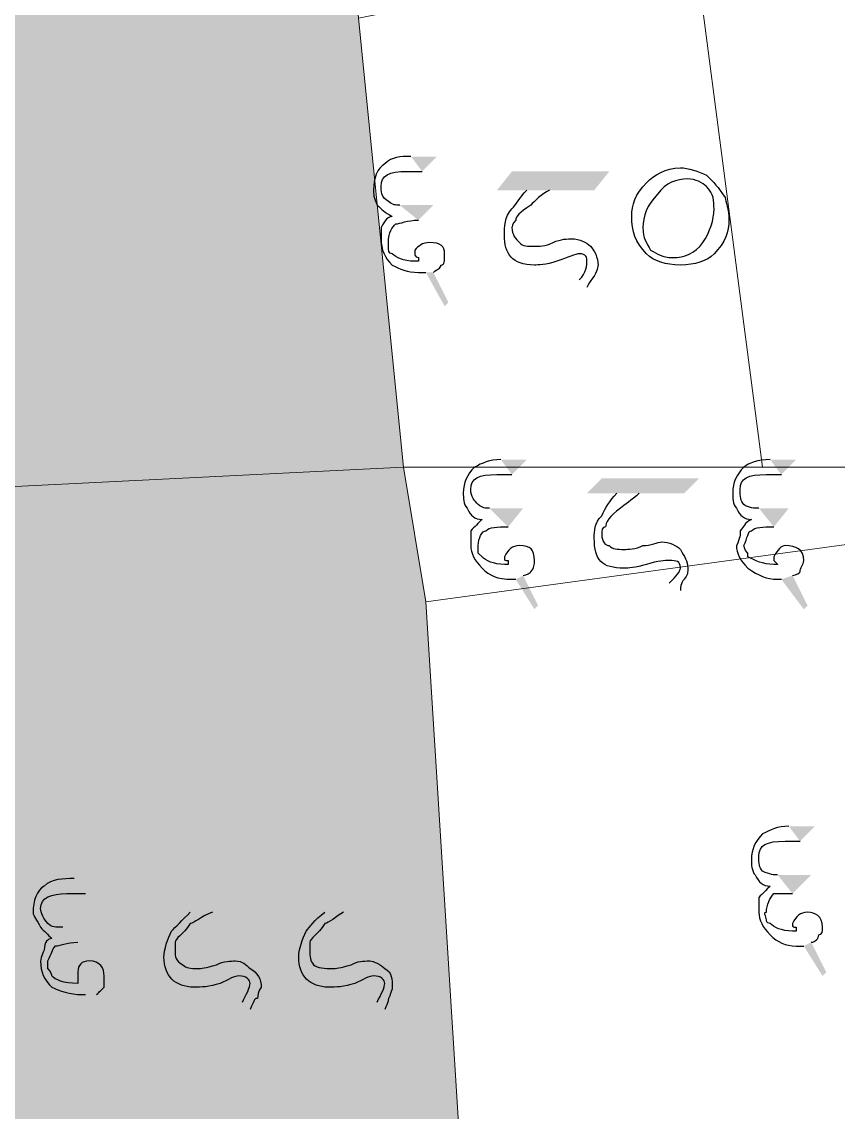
# Model space of a CAD drawing. Header units: metres. Extents: x 345912 to 349030, y 3061206 to 3061792.
# Drawn here: x 346856.69 to 346867.77, y 3061346.8 to 3061361.61 of the extents above; entities that cross this region are included whole.
import ezdxf

# ---------------------------------------------------------------- set-up
doc = ezdxf.new("R2010")
doc.units = ezdxf.units.M
doc.header["$MEASUREMENT"] = 0
doc.layers.add('PDF4_Geometry', color=7, linetype='Continuous')
doc.layers.add('PDF4_Solid Fills', color=7, linetype='Continuous')

msp = doc.modelspace()

# ---------------------------------------------------------------- hatches: boundary and pattern name
at = {"layer": 'PDF4_Solid Fills', "true_color": 0xc3c3c3, "transparency": 33554531}
h = msp.add_hatch(color=9, dxfattribs=at)
h.paths.add_polyline_path([(346861.86867, 3061355.56042), (346855.77267, 3061355.25562), (346854.85827, 3061364.39962), (346853.94387, 3061369.58122), (346859.73507, 3061370.80042), (346860.03987, 3061370.80042), (346860.95427, 3061365.61882), (346861.25907, 3061361.65642)], flags=0)
h.paths.add_polyline_path([(346864.00227, 3061332.39562), (346857.60147, 3061332.09083), (346856.68707, 3061342.14922), (346863.08787, 3061342.14922)], flags=0)
h.paths.add_polyline_path([(346838.09427, 3061366.83802), (346831.99827, 3061365.61882), (346831.08387, 3061365.31402), (346823.46387, 3061364.09482), (346814.01507, 3061362.26602), (346813.71028, 3061362.26602), (346791.45988, 3061357.99882), (346792.37427, 3061364.09482), (346811.27187, 3061367.75243), (346820.72067, 3061369.27642), (346829.55987, 3061371.10522), (346838.70387, 3061372.62922)], flags=0)
h.paths.add_polyline_path([(346867.65987, 3061372.32442), (346864.30707, 3061371.71482), (346864.30707, 3061372.01962), (346864.00227, 3061374.76282), (346867.35507, 3061375.37243)], flags=0)
h.paths.add_polyline_path([(346853.94387, 3061369.58122), (346845.71427, 3061368.05722), (346845.40947, 3061368.05722), (346845.10467, 3061368.05722), (346844.49507, 3061367.75243), (346838.09427, 3061366.83802), (346838.70387, 3061372.62922), (346849.06707, 3061374.76282), (346849.37187, 3061374.76282), (346849.67667, 3061375.06762), (346849.98147, 3061375.06762), (346850.28627, 3061375.06762), (346852.72467, 3061375.67722)], flags=0)
h.paths.add_polyline_path([(346859.73507, 3061370.80042), (346853.94387, 3061369.58122), (346852.72467, 3061375.67722), (346856.99187, 3061376.59162), (346858.82067, 3061376.89642), (346859.43027, 3061371.10522)], flags=0)
h.paths.add_polyline_path([(346864.00227, 3061374.76282), (346864.30707, 3061372.01962), (346864.30707, 3061371.71482), (346859.73507, 3061370.80042), (346859.43027, 3061371.10522), (346858.82067, 3061376.89642), (346860.95427, 3061377.20123), (346863.69747, 3061377.50603), (346863.69747, 3061376.89642)], flags=0)
h.paths.add_polyline_path([(346867.35507, 3061375.37243), (346864.00227, 3061374.76282), (346863.69747, 3061376.89642), (346863.69747, 3061377.50603), (346867.05027, 3061378.11562)], flags=0)
h.paths.add_polyline_path([(346956.05188, 3061317.15562), (346955.13748, 3061318.37482), (346952.39427, 3061320.81322), (346949.95587, 3061321.11802), (346943.85987, 3061323.25162), (346934.71587, 3061325.99482), (346928.01028, 3061327.51882), (346922.82867, 3061327.51882), (346919.78067, 3061327.21402), (346917.64707, 3061326.29962), (346909.41747, 3061322.03243), (346903.32147, 3061317.76522), (346901.18787, 3061317.15562), (346787.49747, 3061317.15562), (346787.19267, 3061318.37482), (346787.19267, 3061320.50842), (346788.10707, 3061333.91962), (346788.41187, 3061335.74842), (346788.41187, 3061342.14922), (346788.71668, 3061350.37882), (346789.63107, 3061357.08442), (346790.54547, 3061360.74202), (346790.54547, 3061366.22842), (346791.45988, 3061369.58122), (346794.50787, 3061379.03002), (346793.89827, 3061382.07802), (346793.59348, 3061382.99243), (346790.54547, 3061391.83162), (346787.19267, 3061402.80443), (346782.92547, 3061416.52042), (346782.92547, 3061419.87322), (346782.92547, 3061427.18843), (346780.18227, 3061437.55162), (346778.04867, 3061448.82923), (346775.30547, 3061457.36363), (346773.78147, 3061460.41162), (346770.73347, 3061464.06923), (346767.07587, 3061467.72682), (346763.11347, 3061473.51802), (346756.40787, 3061482.66203), (346754.88388, 3061486.31962), (346748.78787, 3061488.45322), (346744.82547, 3061489.36763), (346745.73987, 3061490.58682), (346754.57907, 3061487.84363), (346755.18867, 3061488.75802), (346754.57907, 3061494.24442), (346751.22627, 3061506.13162), (346747.56867, 3061512.83722), (346749.39748, 3061514.05643), (346753.35987, 3061506.43643), (346754.57907, 3061501.86442), (346756.71267, 3061492.72042), (346757.32227, 3061484.79563), (346760.37028, 3061481.13802), (346761.89427, 3061478.39483), (346767.07587, 3061470.77483), (346772.56227, 3061464.37402), (346775.00067, 3061461.02123), (346778.04867, 3061454.62042), (346780.18227, 3061447.00042), (346780.79187, 3061442.42843), (346784.44948, 3061428.10282), (346785.05907, 3061419.87322), (346785.36387, 3061417.13002), (346789.93587, 3061400.67083), (346795.11747, 3061386.04042), (346796.03187, 3061382.07802), (346795.42227, 3061375.67722), (346792.67907, 3061367.14282), (346792.37427, 3061364.09482), (346791.45988, 3061357.99882), (346791.15507, 3061353.73162), (346790.24067, 3061345.19722), (346789.93587, 3061333.61482), (346789.93587, 3061332.70042), (346789.63107, 3061331.48123), (346789.32628, 3061325.69002), (346789.02147, 3061321.42283), (346789.32628, 3061318.98443), (346789.63107, 3061317.15562), (346895.09187, 3061317.15562), (346896.00627, 3061317.46042), (346900.57827, 3061318.67962), (346905.45507, 3061320.81322), (346908.80787, 3061323.25162), (346916.12308, 3061327.21402), (346916.73267, 3061327.51882), (346917.64707, 3061327.82362), (346920.69507, 3061328.73802), (346927.70547, 3061328.73802), (346936.23988, 3061326.90923), (346946.29828, 3061324.16603), (346948.12707, 3061323.25162), (346949.04147, 3061322.94682), (346955.13748, 3061320.50842), (346957.57587, 3061318.37482), (346957.88067, 3061318.07002), (346958.49028, 3061317.15562)], flags=0)
h.paths.add_polyline_path([(346863.08787, 3061342.14922), (346856.68707, 3061342.14922), (346855.77267, 3061355.25562), (346861.86867, 3061355.56042), (346862.17347, 3061353.73162), (346862.78307, 3061343.97802)], flags=0)
h = msp.add_hatch(color=9, dxfattribs=at)
h.paths.add_polyline_path([(346861.86867, 3061355.56042), (346855.77267, 3061355.25562), (346854.85827, 3061364.39962), (346853.94387, 3061369.58122), (346859.73507, 3061370.80042), (346860.03987, 3061370.80042), (346860.95427, 3061365.61882), (346861.25907, 3061361.65642)], flags=0)
h.paths.add_polyline_path([(346864.00227, 3061332.39562), (346857.60147, 3061332.09083), (346856.68707, 3061342.14922), (346863.08787, 3061342.14922)], flags=0)
h.paths.add_polyline_path([(346838.09427, 3061366.83802), (346831.99827, 3061365.61882), (346831.08387, 3061365.31402), (346823.46387, 3061364.09482), (346814.01507, 3061362.26602), (346813.71028, 3061362.26602), (346791.45988, 3061357.99882), (346792.37427, 3061364.09482), (346811.27187, 3061367.75243), (346820.72067, 3061369.27642), (346829.55987, 3061371.10522), (346838.70387, 3061372.62922)], flags=0)
h.paths.add_polyline_path([(346867.65987, 3061372.32442), (346864.30707, 3061371.71482), (346864.30707, 3061372.01962), (346864.00227, 3061374.76282), (346867.35507, 3061375.37243)], flags=0)
h.paths.add_polyline_path([(346853.94387, 3061369.58122), (346845.71427, 3061368.05722), (346845.40947, 3061368.05722), (346845.10467, 3061368.05722), (346844.49507, 3061367.75243), (346838.09427, 3061366.83802), (346838.70387, 3061372.62922), (346849.06707, 3061374.76282), (346849.37187, 3061374.76282), (346849.67667, 3061375.06762), (346849.98147, 3061375.06762), (346850.28627, 3061375.06762), (346852.72467, 3061375.67722)], flags=0)
h.paths.add_polyline_path([(346859.73507, 3061370.80042), (346853.94387, 3061369.58122), (346852.72467, 3061375.67722), (346856.99187, 3061376.59162), (346858.82067, 3061376.89642), (346859.43027, 3061371.10522)], flags=0)
h.paths.add_polyline_path([(346864.00227, 3061374.76282), (346864.30707, 3061372.01962), (346864.30707, 3061371.71482), (346859.73507, 3061370.80042), (346859.43027, 3061371.10522), (346858.82067, 3061376.89642), (346860.95427, 3061377.20123), (346863.69747, 3061377.50603), (346863.69747, 3061376.89642)], flags=0)
h.paths.add_polyline_path([(346867.35507, 3061375.37243), (346864.00227, 3061374.76282), (346863.69747, 3061376.89642), (346863.69747, 3061377.50603), (346867.05027, 3061378.11562)], flags=0)
h.paths.add_polyline_path([(346956.05188, 3061317.15562), (346955.13748, 3061318.37482), (346952.39427, 3061320.81322), (346949.95587, 3061321.11802), (346943.85987, 3061323.25162), (346934.71587, 3061325.99482), (346928.01028, 3061327.51882), (346922.82867, 3061327.51882), (346919.78067, 3061327.21402), (346917.64707, 3061326.29962), (346909.41747, 3061322.03243), (346903.32147, 3061317.76522), (346901.18787, 3061317.15562), (346787.49747, 3061317.15562), (346787.19267, 3061318.37482), (346787.19267, 3061320.50842), (346788.10707, 3061333.91962), (346788.41187, 3061335.74842), (346788.41187, 3061342.14922), (346788.71668, 3061350.37882), (346789.63107, 3061357.08442), (346790.54547, 3061360.74202), (346790.54547, 3061366.22842), (346791.45988, 3061369.58122), (346794.50787, 3061379.03002), (346793.89827, 3061382.07802), (346793.59348, 3061382.99243), (346790.54547, 3061391.83162), (346787.19267, 3061402.80443), (346782.92547, 3061416.52042), (346782.92547, 3061419.87322), (346782.92547, 3061427.18843), (346780.18227, 3061437.55162), (346778.04867, 3061448.82923), (346775.30547, 3061457.36363), (346773.78147, 3061460.41162), (346770.73347, 3061464.06923), (346767.07587, 3061467.72682), (346763.11347, 3061473.51802), (346756.40787, 3061482.66203), (346754.88388, 3061486.31962), (346748.78787, 3061488.45322), (346744.82547, 3061489.36763), (346745.73987, 3061490.58682), (346754.57907, 3061487.84363), (346755.18867, 3061488.75802), (346754.57907, 3061494.24442), (346751.22627, 3061506.13162), (346747.56867, 3061512.83722), (346749.39748, 3061514.05643), (346753.35987, 3061506.43643), (346754.57907, 3061501.86442), (346756.71267, 3061492.72042), (346757.32227, 3061484.79563), (346760.37028, 3061481.13802), (346761.89427, 3061478.39483), (346767.07587, 3061470.77483), (346772.56227, 3061464.37402), (346775.00067, 3061461.02123), (346778.04867, 3061454.62042), (346780.18227, 3061447.00042), (346780.79187, 3061442.42843), (346784.44948, 3061428.10282), (346785.05907, 3061419.87322), (346785.36387, 3061417.13002), (346789.93587, 3061400.67083), (346795.11747, 3061386.04042), (346796.03187, 3061382.07802), (346795.42227, 3061375.67722), (346792.67907, 3061367.14282), (346792.37427, 3061364.09482), (346791.45988, 3061357.99882), (346791.15507, 3061353.73162), (346790.24067, 3061345.19722), (346789.93587, 3061333.61482), (346789.93587, 3061332.70042), (346789.63107, 3061331.48123), (346789.32628, 3061325.69002), (346789.02147, 3061321.42283), (346789.32628, 3061318.98443), (346789.63107, 3061317.15562), (346895.09187, 3061317.15562), (346896.00627, 3061317.46042), (346900.57827, 3061318.67962), (346905.45507, 3061320.81322), (346908.80787, 3061323.25162), (346916.12308, 3061327.21402), (346916.73267, 3061327.51882), (346917.64707, 3061327.82362), (346920.69507, 3061328.73802), (346927.70547, 3061328.73802), (346936.23988, 3061326.90923), (346946.29828, 3061324.16603), (346948.12707, 3061323.25162), (346949.04147, 3061322.94682), (346955.13748, 3061320.50842), (346957.57587, 3061318.37482), (346957.88067, 3061318.07002), (346958.49028, 3061317.15562)], flags=0)
h.paths.add_polyline_path([(346863.08787, 3061342.14922), (346856.68707, 3061342.14922), (346855.77267, 3061355.25562), (346861.86867, 3061355.56042), (346862.17347, 3061353.73162), (346862.78307, 3061343.97802)], flags=0)
at = {"layer": 'PDF4_Solid Fills', "transparency": 33554559}
h = msp.add_hatch(color=256, dxfattribs=at)
h.paths.add_polyline_path([(346862.12268, 3061359.57363), (346862.32588, 3061359.77683), (346861.97028, 3061359.77683)], flags=0)
h.paths.add_polyline_path([(346862.17348, 3061358.20203), (346862.42748, 3061357.74483), (346862.47828, 3061357.79563), (346862.27508, 3061358.20203)], flags=0)
h.paths.add_polyline_path([(346862.07188, 3061358.91323), (346862.27508, 3061359.11643), (346861.81788, 3061359.11643)], flags=0)
h.paths.add_polyline_path([(346863.54508, 3061359.31963), (346863.13868, 3061359.31963), (346863.34188, 3061359.57363), (346864.66268, 3061359.57363), (346864.45948, 3061359.31963), (346863.84988, 3061359.31963)], flags=0)
h.paths.add_polyline_path([(346864.35788, 3061357.99883), (346864.25628, 3061358.10043)], flags=0)
h = msp.add_hatch(color=256, dxfattribs=at)
h.paths.add_polyline_path([(346863.34188, 3061355.45884), (346863.54508, 3061355.66204), (346863.18948, 3061355.66204)], flags=0)
h.paths.add_polyline_path([(346863.39268, 3061354.03644), (346863.64668, 3061353.63004), (346863.69748, 3061353.68084), (346863.49428, 3061354.08724)], flags=0)
h.paths.add_polyline_path([(346863.29108, 3061354.74764), (346863.49428, 3061355.00164), (346863.03708, 3061355.00164)], flags=0)
h.paths.add_polyline_path([(346864.76428, 3061355.20484), (346864.35788, 3061355.20484), (346864.56108, 3061355.40804), (346865.88188, 3061355.40804), (346865.67868, 3061355.20484), (346865.06908, 3061355.20484)], flags=0)
h.paths.add_polyline_path([(346865.62788, 3061353.88404), (346865.47548, 3061353.98564)], flags=0)
h.paths.add_polyline_path([(346866.99948, 3061355.45884), (346867.20268, 3061355.66204), (346866.84708, 3061355.66204)], flags=0)
h.paths.add_polyline_path([(346866.99948, 3061354.03644), (346867.30428, 3061353.63004), (346867.35508, 3061353.68084), (346867.15188, 3061354.08724)], flags=0)
h.paths.add_polyline_path([(346866.89788, 3061354.74764), (346867.10108, 3061355.00164), (346866.69468, 3061355.00164)], flags=0)
h = msp.add_hatch(color=256, dxfattribs=at)
h.paths.add_polyline_path([(346867.25348, 3061350.48042), (346867.45668, 3061350.68362), (346867.10108, 3061350.68362)], flags=0)
h.paths.add_polyline_path([(346867.30428, 3061349.05802), (346867.55828, 3061348.65162), (346867.60908, 3061348.70242), (346867.40588, 3061349.10882)], flags=0)
h.paths.add_polyline_path([(346867.15188, 3061349.76922), (346867.40588, 3061350.02322), (346866.94868, 3061350.02322)], flags=0)
h.paths.add_polyline_path([(346868.67588, 3061350.22642), (346868.26948, 3061350.22642), (346868.47268, 3061350.42962), (346869.79348, 3061350.42962), (346869.59028, 3061350.22642), (346868.98068, 3061350.22642)], flags=0)
h.paths.add_polyline_path([(346869.48868, 3061348.90562), (346869.38708, 3061349.00722)], flags=0)
h.paths.add_polyline_path([(346870.50468, 3061349.82002), (346871.21588, 3061349.05802)], flags=0)
h.paths.add_polyline_path([(346871.16508, 3061348.65162), (346870.96188, 3061348.75322)], flags=0)
h.paths.add_polyline_path([(346871.06348, 3061349.10882), (346870.19988, 3061349.97242)], flags=0)
h = msp.add_hatch(color=256, dxfattribs=at)
h.paths.add_polyline_path([(346857.55067, 3061349.76923), (346857.75387, 3061349.97243), (346857.39827, 3061349.97243)], flags=0)
h.paths.add_polyline_path([(346857.55067, 3061348.39763), (346857.85547, 3061347.94043), (346857.90627, 3061347.99123), (346857.70307, 3061348.39763)], flags=0)
h.paths.add_polyline_path([(346857.44907, 3061349.10883), (346857.65227, 3061349.31203), (346857.24587, 3061349.31203)], flags=0)
h.paths.add_polyline_path([(346858.97307, 3061349.51523), (346858.56667, 3061349.51523), (346858.76987, 3061349.76923), (346860.09067, 3061349.76923), (346859.83667, 3061349.51523), (346859.27787, 3061349.51523)], flags=0)
h.paths.add_polyline_path([(346859.78587, 3061348.19443), (346859.68427, 3061348.29603)], flags=0)
h.paths.add_polyline_path([(346860.80187, 3061349.51523), (346860.39547, 3061349.51523), (346860.59867, 3061349.76923), (346861.91947, 3061349.76923), (346861.66547, 3061349.51523), (346861.05587, 3061349.51523)], flags=0)
h.paths.add_polyline_path([(346861.61467, 3061348.19443), (346861.51307, 3061348.29603)], flags=0)

# ---------------------------------------------------------------- linework, layer by layer
at = {"layer": 'PDF4_Geometry', "lineweight": 9}
for points in [[(346861.86867, 3061355.56042), (346855.77267, 3061355.25562), (346854.85827, 3061364.39962), (346853.94387, 3061369.58122), (346859.73507, 3061370.80042), (346860.03987, 3061370.80042), (346860.95427, 3061365.61882), (346861.25907, 3061361.65642)], [(346861.86867, 3061355.56042), (346855.77267, 3061355.25562), (346854.85827, 3061364.39962), (346853.94387, 3061369.58122), (346859.73507, 3061370.80042), (346860.03987, 3061370.80042), (346860.95427, 3061365.61882), (346861.25907, 3061361.65642)], [(346876.49908, 3061364.39963), (346878.63268, 3061356.17004), (346877.71828, 3061355.56042), (346874.67028, 3061355.56042), (346866.74548, 3061355.56042), (346865.83108, 3061362.57083)], [(346876.49908, 3061364.39963), (346878.63268, 3061356.17004), (346877.71828, 3061355.56042), (346874.67028, 3061355.56042), (346866.74548, 3061355.56042), (346865.83108, 3061362.57083)], [(346866.74548, 3061355.56042), (346861.86867, 3061355.56042), (346861.25908, 3061361.65643), (346865.83108, 3061362.57083)], [(346866.74548, 3061355.56042), (346861.86867, 3061355.56042), (346861.25908, 3061361.65643), (346865.83108, 3061362.57083)], [(346863.08787, 3061342.14922), (346856.68707, 3061342.14922), (346855.77267, 3061355.25562), (346861.86867, 3061355.56042), (346862.17347, 3061353.73162), (346862.78307, 3061343.97802)], [(346863.08787, 3061342.14922), (346856.68707, 3061342.14922), (346855.77267, 3061355.25562), (346861.86867, 3061355.56042), (346862.17347, 3061353.73162), (346862.78307, 3061343.97802)], [(346862.17348, 3061353.73164), (346861.86867, 3061355.56042), (346866.74548, 3061355.56042), (346874.67028, 3061355.56042), (346875.58468, 3061355.56042)], [(346862.17348, 3061353.73164), (346861.86867, 3061355.56042), (346866.74548, 3061355.56042), (346874.67028, 3061355.56042), (346875.58468, 3061355.56042)], [(346877.71828, 3061355.56042), (346874.36548, 3061345.50203), (346862.78308, 3061343.97803), (346862.17348, 3061353.73164), (346875.58468, 3061355.56042)], [(346877.71828, 3061355.56042), (346874.36548, 3061345.50203), (346862.78308, 3061343.97803), (346862.17348, 3061353.73164), (346875.58468, 3061355.56042)]]:
    msp.add_lwpolyline(points, close=True, dxfattribs=at)
at = {"layer": 'PDF4_Geometry', "lineweight": 25}
for points in [[(346861.61468, 3061359.67523), (346861.51308, 3061359.62443), (346861.46228, 3061359.47203), (346861.46228, 3061359.31963)], [(346861.97028, 3061359.77683), (346861.81788, 3061359.77683), (346861.71628, 3061359.77683), (346861.61468, 3061359.67523)], [(346861.56388, 3061359.37043), (346861.56388, 3061359.52283), (346861.66548, 3061359.57363), (346861.91948, 3061359.57363)], [(346861.91948, 3061359.57363), (346861.91948, 3061359.57363), (346861.97028, 3061359.57363), (346862.02108, 3061359.57363)], [(346862.02108, 3061359.57363), (346862.07188, 3061359.57363), (346862.12268, 3061359.57363), (346862.12268, 3061359.57363)], [(346865.17068, 3061359.42123), (346865.27228, 3061359.52283), (346865.42468, 3061359.62443), (346865.62788, 3061359.62443)], [(346865.62788, 3061359.62443), (346865.72948, 3061359.62443), (346865.88188, 3061359.57363), (346865.98348, 3061359.52283)], [(346865.98348, 3061359.52283), (346866.08508, 3061359.42123), (346866.13588, 3061359.37043), (346866.23748, 3061359.21803)], [(346861.66548, 3061359.16723), (346861.56388, 3061359.21803), (346861.56388, 3061359.31963), (346861.56388, 3061359.37043)], [(346864.96748, 3061358.96403), (346864.96748, 3061359.11643), (346865.01828, 3061359.26883), (346865.17068, 3061359.42123)], [(346865.72948, 3061359.47203), (346865.57708, 3061359.47203), (346865.42468, 3061359.42123), (346865.32308, 3061359.26883)], [(346865.98348, 3061359.37043), (346865.93268, 3061359.42123), (346865.83108, 3061359.47203), (346865.72948, 3061359.47203)], [(346866.08508, 3061359.06563), (346866.08508, 3061359.16723), (346866.08508, 3061359.26883), (346865.98348, 3061359.37043)], [(346861.46228, 3061359.31963), (346861.46228, 3061359.26883), (346861.46228, 3061359.21803), (346861.51308, 3061359.11643)], [(346863.34188, 3061359.06563), (346863.39268, 3061359.11643), (346863.44348, 3061359.21803), (346863.54508, 3061359.31963)], [(346863.84988, 3061359.31963), (346863.74828, 3061359.26883), (346863.64668, 3061359.16723), (346863.59588, 3061359.11643)], [(346865.32308, 3061359.26883), (346865.17068, 3061359.11643), (346865.11988, 3061358.96403), (346865.11988, 3061358.81163)], [(346866.23748, 3061359.21803), (346866.23748, 3061359.16723), (346866.28828, 3061359.06563), (346866.28828, 3061358.91323)], [(346861.51308, 3061359.11643), (346861.56388, 3061359.06563), (346861.61468, 3061359.01483), (346861.71628, 3061358.96403)], [(346861.81788, 3061359.11643), (346861.76708, 3061359.11643), (346861.71628, 3061359.11643), (346861.66548, 3061359.16723)], [(346863.24028, 3061358.71003), (346863.24028, 3061358.81163), (346863.24028, 3061358.96403), (346863.34188, 3061359.06563)], [(346863.59588, 3061359.11643), (346863.44348, 3061359.01483), (346863.39268, 3061358.96403), (346863.39268, 3061358.91323)], [(346865.93268, 3061358.60843), (346866.03428, 3061358.76083), (346866.08508, 3061358.91323), (346866.08508, 3061359.06563)], [(346861.71628, 3061358.96403), (346861.66548, 3061358.96403), (346861.61468, 3061358.91323), (346861.56388, 3061358.81163)], [(346861.76708, 3061358.86243), (346861.81788, 3061358.86243), (346861.91948, 3061358.91323), (346862.07188, 3061358.91323)], [(346863.39268, 3061358.91323), (346863.34188, 3061358.86243), (346863.34188, 3061358.81163), (346863.34188, 3061358.81163)], [(346865.17068, 3061358.45603), (346865.01828, 3061358.60843), (346864.96748, 3061358.76083), (346864.96748, 3061358.96403)], [(346866.28828, 3061358.91323), (346866.28828, 3061358.76083), (346866.23748, 3061358.60843), (346866.08508, 3061358.45603)], [(346861.56388, 3061358.81163), (346861.56388, 3061358.81163), (346861.56388, 3061358.71003), (346861.56388, 3061358.65923)], [(346861.66548, 3061358.60843), (346861.66548, 3061358.76083), (346861.71628, 3061358.81163), (346861.76708, 3061358.86243)], [(346863.34188, 3061358.81163), (346863.34188, 3061358.71003), (346863.39268, 3061358.65923), (346863.44348, 3061358.60843)], [(346865.11988, 3061358.81163), (346865.11988, 3061358.65923), (346865.17068, 3061358.60843), (346865.22148, 3061358.50683)], [(346861.56388, 3061358.65923), (346861.56388, 3061358.50683), (346861.61468, 3061358.40523), (346861.71628, 3061358.30363)], [(346861.66548, 3061358.55763), (346861.66548, 3061358.60843), (346861.66548, 3061358.60843), (346861.66548, 3061358.60843)], [(346862.22428, 3061358.60843), (346862.12268, 3061358.60843), (346862.07188, 3061358.55763), (346862.02108, 3061358.50683)], [(346862.42748, 3061358.45603), (346862.42748, 3061358.55763), (346862.37668, 3061358.60843), (346862.22428, 3061358.60843)], [(346863.64668, 3061358.30363), (346863.34188, 3061358.30363), (346863.24028, 3061358.45603), (346863.24028, 3061358.71003)], [(346863.44348, 3061358.60843), (346863.49428, 3061358.55763), (346863.54508, 3061358.55763), (346863.64668, 3061358.55763)], [(346863.64668, 3061358.55763), (346863.69748, 3061358.55763), (346863.79908, 3061358.55763), (346863.90068, 3061358.60843)], [(346863.90068, 3061358.60843), (346864.00228, 3061358.65923), (346864.10388, 3061358.65923), (346864.15468, 3061358.65923)], [(346864.15468, 3061358.65923), (346864.25628, 3061358.65923), (346864.35788, 3061358.60843), (346864.40868, 3061358.55763)], [(346865.52628, 3061358.40523), (346865.67868, 3061358.40523), (346865.83108, 3061358.45603), (346865.93268, 3061358.60843)], [(346861.71628, 3061358.45603), (346861.66548, 3061358.45603), (346861.66548, 3061358.50683), (346861.66548, 3061358.55763)], [(346862.02108, 3061358.35443), (346861.86868, 3061358.35443), (346861.76708, 3061358.40523), (346861.71628, 3061358.45603)], [(346862.02108, 3061358.50683), (346862.02108, 3061358.45603), (346862.02108, 3061358.45603), (346862.02108, 3061358.45603)], [(346862.02108, 3061358.45603), (346862.02108, 3061358.45603), (346862.02108, 3061358.40523), (346862.07188, 3061358.40523)], [(346862.37668, 3061358.30363), (346862.42748, 3061358.30363), (346862.42748, 3061358.35443), (346862.42748, 3061358.45603)], [(346864.25628, 3061358.45603), (346864.20548, 3061358.45603), (346864.10388, 3061358.40523), (346863.95148, 3061358.35443)], [(346864.35788, 3061358.35443), (346864.35788, 3061358.40523), (346864.35788, 3061358.45603), (346864.25628, 3061358.45603)], [(346864.40868, 3061358.55763), (346864.45948, 3061358.50683), (346864.51028, 3061358.40523), (346864.51028, 3061358.30363)], [(346865.62788, 3061358.30363), (346865.42468, 3061358.30363), (346865.27228, 3061358.35443), (346865.17068, 3061358.45603)], [(346865.22148, 3061358.50683), (346865.32308, 3061358.45603), (346865.37388, 3061358.40523), (346865.52628, 3061358.40523)], [(346866.08508, 3061358.45603), (346865.98348, 3061358.35443), (346865.83108, 3061358.30363), (346865.62788, 3061358.30363)], [(346862.07188, 3061358.35443), (346862.07188, 3061358.35443), (346862.02108, 3061358.35443), (346862.02108, 3061358.35443)], [(346862.07188, 3061358.40523), (346862.07188, 3061358.40523), (346862.07188, 3061358.35443), (346862.07188, 3061358.35443)], [(346863.95148, 3061358.35443), (346863.79908, 3061358.30363), (346863.69748, 3061358.30363), (346863.64668, 3061358.30363)], [(346864.25628, 3061358.10043), (346864.35788, 3061358.20203), (346864.35788, 3061358.30363), (346864.35788, 3061358.35443)], [(346861.71628, 3061358.30363), (346861.81788, 3061358.25283), (346861.91948, 3061358.20203), (346862.07188, 3061358.20203)], [(346862.07188, 3061358.20203), (346862.12268, 3061358.20203), (346862.12268, 3061358.20203), (346862.17348, 3061358.20203)], [(346862.27508, 3061358.20203), (346862.32588, 3061358.25283), (346862.37668, 3061358.25283), (346862.37668, 3061358.30363)], [(346864.51028, 3061358.30363), (346864.51028, 3061358.30363), (346864.51028, 3061358.25283), (346864.45948, 3061358.15123)], [(346864.45948, 3061358.15123), (346864.45948, 3061358.15123), (346864.40868, 3061358.10043), (346864.35788, 3061357.99883)], [(346863.18948, 3061355.66204), (346863.03708, 3061355.66204), (346862.93548, 3061355.61124), (346862.83388, 3061355.56044)], [(346866.84708, 3061355.66204), (346866.69468, 3061355.66204), (346866.54228, 3061355.61124), (346866.49148, 3061355.56044)], [(346862.83388, 3061355.56044), (346862.73228, 3061355.45884), (346862.68148, 3061355.35724), (346862.68148, 3061355.20484)], [(346866.49148, 3061355.56044), (346866.38988, 3061355.45884), (346866.33908, 3061355.35724), (346866.33908, 3061355.20484)], [(346862.78308, 3061355.25564), (346862.78308, 3061355.40804), (346862.88468, 3061355.45884), (346863.13868, 3061355.45884)], [(346863.13868, 3061355.45884), (346863.13868, 3061355.45884), (346863.18948, 3061355.45884), (346863.24028, 3061355.45884)], [(346863.24028, 3061355.45884), (346863.29108, 3061355.45884), (346863.34188, 3061355.45884), (346863.34188, 3061355.45884)], [(346866.44068, 3061355.25564), (346866.44068, 3061355.40804), (346866.54228, 3061355.45884), (346866.79628, 3061355.45884)], [(346866.79628, 3061355.45884), (346866.79628, 3061355.45884), (346866.84708, 3061355.45884), (346866.89788, 3061355.45884)], [(346866.89788, 3061355.45884), (346866.94868, 3061355.45884), (346866.94868, 3061355.45884), (346866.99948, 3061355.45884)], [(346862.68148, 3061355.20484), (346862.68148, 3061355.15404), (346862.68148, 3061355.05244), (346862.73228, 3061355.00164)], [(346862.88468, 3061355.05244), (346862.83388, 3061355.10324), (346862.78308, 3061355.15404), (346862.78308, 3061355.25564)], [(346864.56108, 3061354.90004), (346864.61188, 3061355.00164), (346864.66268, 3061355.10324), (346864.76428, 3061355.20484)], [(346865.06908, 3061355.20484), (346864.96748, 3061355.10324), (346864.86588, 3061355.05244), (346864.81508, 3061355.00164)], [(346866.33908, 3061355.20484), (346866.33908, 3061355.15404), (346866.33908, 3061355.05244), (346866.38988, 3061355.00164)], [(346866.49148, 3061355.05244), (346866.44068, 3061355.10324), (346866.44068, 3061355.15404), (346866.44068, 3061355.25564)], [(346863.03708, 3061355.00164), (346862.98628, 3061355.00164), (346862.93548, 3061355.00164), (346862.88468, 3061355.05244)], [(346866.69468, 3061355.00164), (346866.64388, 3061355.00164), (346866.54228, 3061355.00164), (346866.49148, 3061355.05244)], [(346862.73228, 3061355.00164), (346862.78308, 3061354.90004), (346862.83388, 3061354.84924), (346862.93548, 3061354.84924)], [(346864.81508, 3061355.00164), (346864.66268, 3061354.90004), (346864.61188, 3061354.79844), (346864.61188, 3061354.74764)], [(346866.38988, 3061355.00164), (346866.44068, 3061354.90004), (346866.49148, 3061354.84924), (346866.59308, 3061354.84924)], [(346862.93548, 3061354.84924), (346862.88468, 3061354.79844), (346862.83388, 3061354.74764), (346862.78308, 3061354.69684)], [(346864.45948, 3061354.59524), (346864.45948, 3061354.69684), (346864.45948, 3061354.79844), (346864.56108, 3061354.90004)], [(346866.59308, 3061354.84924), (346866.49148, 3061354.79844), (346866.49148, 3061354.74764), (346866.44068, 3061354.69684)], [(346862.78308, 3061354.69684), (346862.78308, 3061354.64604), (346862.78308, 3061354.59524), (346862.78308, 3061354.49364)], [(346862.88468, 3061354.49364), (346862.88468, 3061354.59524), (346862.93548, 3061354.69684), (346862.98628, 3061354.69684)], [(346862.98628, 3061354.69684), (346863.03708, 3061354.74764), (346863.13868, 3061354.74764), (346863.29108, 3061354.74764)], [(346864.61188, 3061354.74764), (346864.56108, 3061354.74764), (346864.56108, 3061354.69684), (346864.56108, 3061354.64604)], [(346864.56108, 3061354.64604), (346864.56108, 3061354.54444), (346864.61188, 3061354.49364), (346864.66268, 3061354.49364)], [(346866.44068, 3061354.69684), (346866.44068, 3061354.64604), (346866.44068, 3061354.59524), (346866.38988, 3061354.49364)], [(346866.49148, 3061354.49364), (346866.54228, 3061354.59524), (346866.54228, 3061354.69684), (346866.59308, 3061354.69684)], [(346866.59308, 3061354.69684), (346866.64388, 3061354.74764), (346866.74548, 3061354.74764), (346866.89788, 3061354.74764)], [(346862.78308, 3061354.49364), (346862.78308, 3061354.39204), (346862.83388, 3061354.29044), (346862.93548, 3061354.18884)], [(346862.88468, 3061354.39204), (346862.88468, 3061354.44284), (346862.88468, 3061354.49364), (346862.88468, 3061354.49364)], [(346863.44348, 3061354.49364), (346863.34188, 3061354.49364), (346863.29108, 3061354.44284), (346863.24028, 3061354.34124)], [(346863.64668, 3061354.29044), (346863.64668, 3061354.44284), (346863.59588, 3061354.49364), (346863.44348, 3061354.49364)], [(346864.86588, 3061354.18884), (346864.56108, 3061354.18884), (346864.45948, 3061354.29044), (346864.45948, 3061354.59524)], [(346864.66268, 3061354.49364), (346864.71348, 3061354.44284), (346864.76428, 3061354.44284), (346864.86588, 3061354.44284)], [(346864.86588, 3061354.44284), (346864.91668, 3061354.44284), (346865.01828, 3061354.44284), (346865.11988, 3061354.49364)], [(346865.11988, 3061354.49364), (346865.22148, 3061354.49364), (346865.32308, 3061354.54444), (346865.37388, 3061354.54444)], [(346865.37388, 3061354.54444), (346865.47548, 3061354.54444), (346865.57708, 3061354.49364), (346865.62788, 3061354.44284)], [(346866.38988, 3061354.49364), (346866.38988, 3061354.39204), (346866.44068, 3061354.29044), (346866.54228, 3061354.18884)], [(346866.54228, 3061354.39204), (346866.49148, 3061354.44284), (346866.49148, 3061354.49364), (346866.49148, 3061354.49364)], [(346867.05028, 3061354.49364), (346866.99948, 3061354.49364), (346866.94868, 3061354.44284), (346866.89788, 3061354.34124)], [(346867.30428, 3061354.29044), (346867.30428, 3061354.44284), (346867.20268, 3061354.49364), (346867.05028, 3061354.49364)], [(346862.93548, 3061354.34124), (346862.93548, 3061354.34124), (346862.88468, 3061354.39204), (346862.88468, 3061354.39204)], [(346863.24028, 3061354.23964), (346863.08788, 3061354.23964), (346862.98628, 3061354.29044), (346862.93548, 3061354.34124)], [(346863.24028, 3061354.34124), (346863.24028, 3061354.29044), (346863.24028, 3061354.29044), (346863.29108, 3061354.29044)], [(346865.62788, 3061354.44284), (346865.67868, 3061354.34124), (346865.72948, 3061354.29044), (346865.72948, 3061354.18884)], [(346866.54228, 3061354.34124), (346866.54228, 3061354.34124), (346866.54228, 3061354.39204), (346866.54228, 3061354.39204)], [(346866.89788, 3061354.23964), (346866.74548, 3061354.23964), (346866.64388, 3061354.29044), (346866.54228, 3061354.34124)], [(346866.89788, 3061354.34124), (346866.89788, 3061354.29044), (346866.89788, 3061354.29044), (346866.89788, 3061354.29044)], [(346862.93548, 3061354.18884), (346863.03708, 3061354.08724), (346863.13868, 3061354.03644), (346863.34188, 3061354.03644)], [(346863.29108, 3061354.23964), (346863.29108, 3061354.23964), (346863.24028, 3061354.23964), (346863.24028, 3061354.23964)], [(346863.29108, 3061354.29044), (346863.29108, 3061354.23964), (346863.29108, 3061354.23964), (346863.29108, 3061354.23964)], [(346863.59588, 3061354.13804), (346863.64668, 3061354.18884), (346863.64668, 3061354.23964), (346863.64668, 3061354.29044)], [(346865.17068, 3061354.23964), (346865.01828, 3061354.18884), (346864.91668, 3061354.18884), (346864.86588, 3061354.18884)], [(346865.47548, 3061354.29044), (346865.42468, 3061354.29044), (346865.32308, 3061354.29044), (346865.17068, 3061354.23964)], [(346865.62788, 3061354.18884), (346865.62788, 3061354.29044), (346865.57708, 3061354.29044), (346865.47548, 3061354.29044)], [(346865.47548, 3061353.98564), (346865.57708, 3061354.08724), (346865.62788, 3061354.13804), (346865.62788, 3061354.18884)], [(346865.72948, 3061354.18884), (346865.72948, 3061354.13804), (346865.72948, 3061354.08724), (346865.67868, 3061354.03644)], [(346866.54228, 3061354.18884), (346866.69468, 3061354.08724), (346866.79628, 3061354.03644), (346866.94868, 3061354.03644)], [(346866.89788, 3061354.29044), (346866.94868, 3061354.23964), (346866.94868, 3061354.23964), (346866.94868, 3061354.23964)], [(346866.94868, 3061354.23964), (346866.89788, 3061354.23964), (346866.89788, 3061354.23964), (346866.89788, 3061354.23964)], [(346867.25348, 3061354.13804), (346867.25348, 3061354.18884), (346867.30428, 3061354.23964), (346867.30428, 3061354.29044)], [(346863.34188, 3061354.03644), (346863.34188, 3061354.03644), (346863.34188, 3061354.03644), (346863.39268, 3061354.03644)], [(346863.49428, 3061354.08724), (346863.54508, 3061354.08724), (346863.59588, 3061354.13804), (346863.59588, 3061354.13804)], [(346865.67868, 3061354.03644), (346865.67868, 3061354.03644), (346865.62788, 3061353.98564), (346865.62788, 3061353.88404)], [(346866.94868, 3061354.03644), (346866.99948, 3061354.03644), (346866.99948, 3061354.03644), (346866.99948, 3061354.03644)], [(346867.15188, 3061354.08724), (346867.20268, 3061354.08724), (346867.25348, 3061354.13804), (346867.25348, 3061354.13804)], [(346867.10108, 3061350.68362), (346866.94868, 3061350.68362), (346866.84708, 3061350.63282), (346866.74548, 3061350.58202)], [(346866.74548, 3061350.58202), (346866.64388, 3061350.48042), (346866.59308, 3061350.37882), (346866.59308, 3061350.22642)], [(346866.69468, 3061350.27722), (346866.69468, 3061350.42962), (346866.79628, 3061350.48042), (346867.05028, 3061350.48042)], [(346867.05028, 3061350.48042), (346867.05028, 3061350.48042), (346867.10108, 3061350.48042), (346867.15188, 3061350.48042)], [(346867.15188, 3061350.48042), (346867.20268, 3061350.48042), (346867.25348, 3061350.48042), (346867.25348, 3061350.48042)], [(346866.59308, 3061350.22642), (346866.59308, 3061350.17562), (346866.59308, 3061350.07402), (346866.64388, 3061350.02322)], [(346866.74548, 3061350.07402), (346866.69468, 3061350.12482), (346866.69468, 3061350.17562), (346866.69468, 3061350.27722)], [(346866.64388, 3061350.02322), (346866.69468, 3061349.92162), (346866.74548, 3061349.87082), (346866.84708, 3061349.87082)], [(346866.94868, 3061350.02322), (346866.89788, 3061350.02322), (346866.84708, 3061350.02322), (346866.74548, 3061350.07402)], [(346856.99187, 3061349.87083), (346856.89027, 3061349.82003), (346856.83947, 3061349.66763), (346856.83947, 3061349.51523)], [(346857.39827, 3061349.97243), (346857.24587, 3061349.97243), (346857.09347, 3061349.97243), (346856.99187, 3061349.87083)], [(346866.84708, 3061349.87082), (346866.79628, 3061349.82002), (346866.74548, 3061349.76922), (346866.69468, 3061349.71842)], [(346856.94107, 3061349.56603), (346856.94107, 3061349.71843), (346857.09347, 3061349.76923), (346857.29667, 3061349.76923)], [(346857.29667, 3061349.76923), (346857.34747, 3061349.76923), (346857.39827, 3061349.76923), (346857.44907, 3061349.76923)], [(346857.44907, 3061349.76923), (346857.49987, 3061349.76923), (346857.49987, 3061349.76923), (346857.55067, 3061349.76923)], [(346866.79628, 3061349.51522), (346866.79628, 3061349.61682), (346866.84708, 3061349.71842), (346866.89788, 3061349.76922)], [(346866.89788, 3061349.76922), (346866.94868, 3061349.76922), (346867.05028, 3061349.76922), (346867.15188, 3061349.76922)], [(346866.69468, 3061349.71842), (346866.69468, 3061349.66762), (346866.69468, 3061349.61682), (346866.69468, 3061349.51522)], [(346856.83947, 3061349.51523), (346856.83947, 3061349.46443), (346856.89027, 3061349.41363), (346856.94107, 3061349.31203)], [(346857.04267, 3061349.36283), (346856.99187, 3061349.41363), (346856.94107, 3061349.51523), (346856.94107, 3061349.56603)], [(346858.71907, 3061349.26123), (346858.76987, 3061349.31203), (346858.87147, 3061349.41363), (346858.97307, 3061349.51523)], [(346859.27787, 3061349.51523), (346859.12547, 3061349.46443), (346859.02387, 3061349.36283), (346858.97307, 3061349.36283)], [(346860.54787, 3061349.26123), (346860.59867, 3061349.31203), (346860.64947, 3061349.41363), (346860.80187, 3061349.51523)], [(346861.05587, 3061349.51523), (346860.95427, 3061349.46443), (346860.85267, 3061349.36283), (346860.80187, 3061349.36283)], [(346866.69468, 3061349.51522), (346866.69468, 3061349.41362), (346866.74548, 3061349.31202), (346866.84708, 3061349.21042)], [(346866.79628, 3061349.41362), (346866.79628, 3061349.46442), (346866.74548, 3061349.51522), (346866.79628, 3061349.51522)], [(346867.35508, 3061349.51522), (346867.25348, 3061349.51522), (346867.20268, 3061349.46442), (346867.15188, 3061349.36282)], [(346867.55828, 3061349.31202), (346867.55828, 3061349.46442), (346867.45668, 3061349.51522), (346867.35508, 3061349.51522)], [(346856.94107, 3061349.31203), (346856.99187, 3061349.26123), (346857.04267, 3061349.21043), (346857.09347, 3061349.15963)], [(346857.24587, 3061349.31203), (346857.14427, 3061349.31203), (346857.09347, 3061349.31203), (346857.04267, 3061349.36283)], [(346858.97307, 3061349.36283), (346858.87147, 3061349.21043), (346858.76987, 3061349.15963), (346858.76987, 3061349.10883)], [(346860.80187, 3061349.36283), (346860.70027, 3061349.21043), (346860.59867, 3061349.15963), (346860.59867, 3061349.10883)], [(346866.84708, 3061349.36282), (346866.79628, 3061349.36282), (346866.79628, 3061349.41362), (346866.79628, 3061349.41362)], [(346867.15188, 3061349.26122), (346866.99948, 3061349.26122), (346866.89788, 3061349.31202), (346866.84708, 3061349.36282)], [(346867.15188, 3061349.36282), (346867.15188, 3061349.31202), (346867.15188, 3061349.31202), (346867.20268, 3061349.31202)], [(346867.20268, 3061349.31202), (346867.20268, 3061349.26122), (346867.20268, 3061349.26122), (346867.20268, 3061349.26122)], [(346867.50748, 3061349.21042), (346867.55828, 3061349.21042), (346867.55828, 3061349.26122), (346867.55828, 3061349.31202)], [(346857.09347, 3061349.15963), (346857.04267, 3061349.15963), (346856.99187, 3061349.10883), (346856.99187, 3061349.00723)], [(346858.61747, 3061348.90563), (346858.61747, 3061349.00723), (346858.66827, 3061349.15963), (346858.71907, 3061349.26123)], [(346860.44627, 3061348.90563), (346860.44627, 3061349.00723), (346860.49707, 3061349.15963), (346860.54787, 3061349.26123)], [(346866.84708, 3061349.21042), (346866.94868, 3061349.10882), (346867.05028, 3061349.05802), (346867.20268, 3061349.05802)], [(346867.20268, 3061349.26122), (346867.20268, 3061349.26122), (346867.15188, 3061349.26122), (346867.15188, 3061349.26122)], [(346867.40588, 3061349.10882), (346867.45668, 3061349.10882), (346867.50748, 3061349.15962), (346867.50748, 3061349.21042)], [(346856.99187, 3061349.00723), (346856.99187, 3061349.00723), (346856.94107, 3061348.90563), (346856.94107, 3061348.85483)], [(346857.04267, 3061348.85483), (346857.09347, 3061348.95643), (346857.09347, 3061349.00723), (346857.14427, 3061349.05803)], [(346857.14427, 3061349.05803), (346857.19507, 3061349.05803), (346857.29667, 3061349.10883), (346857.44907, 3061349.10883)], [(346858.76987, 3061349.10883), (346858.76987, 3061349.05803), (346858.76987, 3061349.05803), (346858.76987, 3061349.00723)], [(346858.76987, 3061349.00723), (346858.76987, 3061348.90563), (346858.76987, 3061348.85483), (346858.87147, 3061348.80403)], [(346860.59867, 3061349.10883), (346860.59867, 3061349.05803), (346860.59867, 3061349.05803), (346860.59867, 3061349.00723)], [(346860.59867, 3061349.00723), (346860.59867, 3061348.90563), (346860.59867, 3061348.85483), (346860.64947, 3061348.80403)], [(346867.20268, 3061349.05802), (346867.25348, 3061349.05802), (346867.25348, 3061349.05802), (346867.30428, 3061349.05802)], [(346856.94107, 3061348.85483), (346856.94107, 3061348.70243), (346856.99187, 3061348.60083), (346857.09347, 3061348.49923)], [(346857.04267, 3061348.75323), (346857.04267, 3061348.80403), (346857.04267, 3061348.80403), (346857.04267, 3061348.85483)], [(346857.60147, 3061348.85483), (346857.49987, 3061348.85483), (346857.44907, 3061348.80403), (346857.44907, 3061348.70243)], [(346857.80467, 3061348.65163), (346857.80467, 3061348.75323), (346857.75387, 3061348.85483), (346857.60147, 3061348.85483)], [(346859.02387, 3061348.49923), (346858.76987, 3061348.49923), (346858.61747, 3061348.65163), (346858.61747, 3061348.90563)], [(346859.32867, 3061348.80403), (346859.43027, 3061348.85483), (346859.53187, 3061348.85483), (346859.58267, 3061348.85483)], [(346859.58267, 3061348.85483), (346859.68427, 3061348.85483), (346859.73507, 3061348.80403), (346859.78587, 3061348.75323)], [(346860.85267, 3061348.49923), (346860.59867, 3061348.49923), (346860.44627, 3061348.65163), (346860.44627, 3061348.90563)], [(346861.15747, 3061348.80403), (346861.25907, 3061348.85483), (346861.30987, 3061348.85483), (346861.41147, 3061348.85483)], [(346861.41147, 3061348.85483), (346861.46227, 3061348.85483), (346861.56387, 3061348.80403), (346861.61467, 3061348.75323)], [(346857.09347, 3061348.65163), (346857.09347, 3061348.65163), (346857.09347, 3061348.70243), (346857.04267, 3061348.75323)], [(346857.44907, 3061348.70243), (346857.44907, 3061348.65163), (346857.44907, 3061348.65163), (346857.44907, 3061348.65163)], [(346858.87147, 3061348.80403), (346858.92227, 3061348.75323), (346858.97307, 3061348.75323), (346859.07467, 3061348.75323)], [(346859.07467, 3061348.75323), (346859.12547, 3061348.75323), (346859.17627, 3061348.75323), (346859.32867, 3061348.80403)], [(346859.78587, 3061348.75323), (346859.88747, 3061348.70243), (346859.93827, 3061348.60083), (346859.93827, 3061348.49923)], [(346860.64947, 3061348.80403), (346860.70027, 3061348.75323), (346860.80187, 3061348.75323), (346860.90347, 3061348.75323)], [(346860.90347, 3061348.75323), (346860.95427, 3061348.75323), (346861.00507, 3061348.75323), (346861.15747, 3061348.80403)], [(346861.61467, 3061348.75323), (346861.71627, 3061348.70243), (346861.71627, 3061348.60083), (346861.71627, 3061348.49923)], [(346857.44907, 3061348.55003), (346857.24587, 3061348.55003), (346857.14427, 3061348.60083), (346857.09347, 3061348.65163)], [(346857.44907, 3061348.65163), (346857.44907, 3061348.65163), (346857.44907, 3061348.60083), (346857.44907, 3061348.60083)], [(346857.44907, 3061348.60083), (346857.44907, 3061348.60083), (346857.44907, 3061348.55003), (346857.44907, 3061348.55003)], [(346857.80467, 3061348.49923), (346857.80467, 3061348.55003), (346857.80467, 3061348.55003), (346857.80467, 3061348.65163)], [(346859.37947, 3061348.55003), (346859.22707, 3061348.49923), (346859.12547, 3061348.49923), (346859.02387, 3061348.49923)], [(346859.63347, 3061348.65163), (346859.58267, 3061348.65163), (346859.48107, 3061348.60083), (346859.37947, 3061348.55003)], [(346859.78587, 3061348.55003), (346859.78587, 3061348.60083), (346859.73507, 3061348.65163), (346859.63347, 3061348.65163)], [(346859.68427, 3061348.29603), (346859.73507, 3061348.39763), (346859.78587, 3061348.49923), (346859.78587, 3061348.55003)], [(346861.20827, 3061348.55003), (346861.05587, 3061348.49923), (346860.95427, 3061348.49923), (346860.85267, 3061348.49923)], [(346861.46227, 3061348.65163), (346861.41147, 3061348.65163), (346861.30987, 3061348.60083), (346861.20827, 3061348.55003)], [(346861.61467, 3061348.55003), (346861.61467, 3061348.60083), (346861.56387, 3061348.65163), (346861.46227, 3061348.65163)], [(346861.51307, 3061348.29603), (346861.56387, 3061348.39763), (346861.61467, 3061348.49923), (346861.61467, 3061348.55003)], [(346857.09347, 3061348.49923), (346857.19507, 3061348.44843), (346857.34747, 3061348.39763), (346857.49987, 3061348.39763)], [(346857.49987, 3061348.39763), (346857.49987, 3061348.39763), (346857.55067, 3061348.39763), (346857.55067, 3061348.39763)], [(346857.70307, 3061348.39763), (346857.75387, 3061348.44843), (346857.75387, 3061348.44843), (346857.80467, 3061348.49923)], [(346859.93827, 3061348.49923), (346859.93827, 3061348.49923), (346859.88747, 3061348.44843), (346859.88747, 3061348.34683)], [(346861.71627, 3061348.49923), (346861.71627, 3061348.49923), (346861.71627, 3061348.44843), (346861.66547, 3061348.34683)], [(346859.88747, 3061348.34683), (346859.83667, 3061348.34683), (346859.83667, 3061348.29603), (346859.78587, 3061348.19443)], [(346861.66547, 3061348.34683), (346861.66547, 3061348.34683), (346861.66547, 3061348.29603), (346861.61467, 3061348.19443)]]:
    msp.add_open_spline(points, degree=3, dxfattribs=at)

doc.saveas('drawing.dxf')
